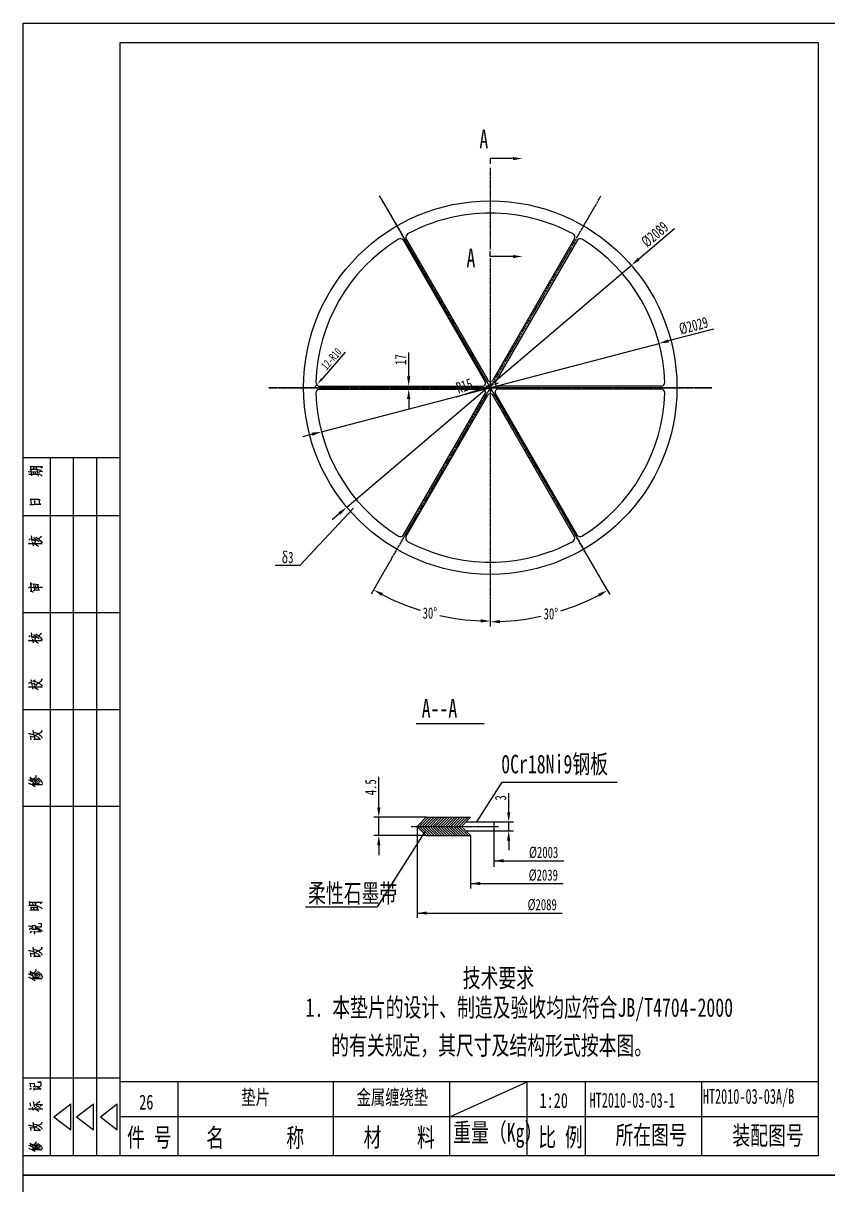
# Model space of a CAD drawing. Header units: millimetres. Extents: x 132745 to 150447, y -25377 to -12762.
# Drawn here: x 142047 to 146197, y -18905 to -12915 of the extents above; entities that cross this region are included whole.
import ezdxf

# ---------------------------------------------------------------- set-up
doc = ezdxf.new("R2010")
doc.units = ezdxf.units.MM
doc.header["$PDSIZE"] = -5
doc.linetypes.add('AD_LTYPE1 0 mm', pattern=[16, 13, -1, 1, -1])
doc.layers.get('0').update_dxf_attribs({"lineweight": 35})
doc.layers.get('Defpoints').update_dxf_attribs({"lineweight": 18})
doc.layers.add('CAXA_0', color=7, linetype='Continuous', lineweight=18)
doc.layers.add('cdr_dim', color=7, linetype='Continuous', lineweight=18)
doc.layers.add('cdr_dwg1', color=4, linetype='Continuous', lineweight=18, true_color=0x00ffff)
doc.layers.add('cdr_dwg3', color=1, linetype='AD_LTYPE1 0 mm', lineweight=18, true_color=0xff0000)
doc.styles.add('HZ', font='simfang.ttf', dxfattribs={"width": 0.7})
doc.styles.get("Standard").update_dxf_attribs({"font": 'simfang.ttf', "width": 0.7})
doc.styles.add('UserTxtStyle1', font='simfang.ttf', dxfattribs={"width": 0.6})
doc.dimstyles.new('UserStyle1', dxfattribs={"dimtxt": 43.338532, "dimasz": 37.5, "dimexe": 18.75, "dimexo": 0, "dimgap": 9.375, "dimtad": 1, "dimdec": 0, "dimrnd": 1, "dimtxsty": 'HZ', "dimblk1": 'CLOSED', "dimblk2": 'CLOSED', "dimcen": 0, "dimdle": 75, "dimclrd": 256, "dimclre": 256, "dimclrt": 256, "dimadec": 0, "dimazin": 0, "dimtfac": 1, "dimtdec": 3, "dimtmove": 0, "dimatfit": 3, "dimldrblk": 'CLOSED', "dimfxl": 1, "dimtolj": 1, "dimarcsym": 0})
doc.dimstyles.new('UserStyle2', dxfattribs={"dimtxt": 57.78471, "dimasz": 50, "dimexe": 25, "dimexo": 0, "dimgap": 12.5, "dimtad": 1, "dimdec": 0, "dimrnd": 1, "dimtxsty": 'HZ', "dimblk1": 'CLOSED', "dimblk2": 'CLOSED', "dimcen": 0, "dimdle": 100, "dimclrd": 256, "dimclre": 256, "dimclrt": 256, "dimadec": 0, "dimazin": 0, "dimtfac": 1, "dimtdec": 3, "dimtmove": 0, "dimatfit": 3, "dimldrblk": 'CLOSED', "dimfxl": 1, "dimtolj": 1, "dimarcsym": 0})
doc.dimstyles.new('UserStyle3', dxfattribs={"dimtxt": 57.78471, "dimasz": 50, "dimexe": 25, "dimexo": 0, "dimgap": 12.5, "dimtad": 1, "dimtih": 1, "dimtoh": 1, "dimdec": 0, "dimrnd": 1, "dimtxsty": 'HZ', "dimblk1": 'CLOSED', "dimblk2": 'CLOSED', "dimcen": 0, "dimdle": 100, "dimclrd": 256, "dimclre": 256, "dimclrt": 256, "dimadec": 0, "dimazin": 0, "dimtfac": 1, "dimtdec": 3, "dimtmove": 0, "dimatfit": 3, "dimldrblk": 'CLOSED', "dimfxl": 1, "dimtolj": 1, "dimarcsym": 0})
doc.dimstyles.new('UserStyle4', dxfattribs={"dimtxt": 57.78471, "dimasz": 50, "dimexe": 25, "dimexo": 0, "dimgap": 12.5, "dimtad": 1, "dimdec": 0, "dimrnd": 1, "dimtxsty": 'HZ', "dimblk1": 'CLOSED', "dimblk2": 'CLOSED', "dimcen": 0, "dimdle": 100, "dimclrd": 256, "dimclre": 256, "dimclrt": 256, "dimadec": 0, "dimazin": 0, "dimtfac": 1, "dimtdec": 3, "dimtmove": 1, "dimatfit": 3, "dimldrblk": 'CLOSED', "dimfxl": 1, "dimtolj": 1, "dimarcsym": 0})

# ---------------------------------------------------------------- blocks, each defined once
blk = doc.blocks.new('*X6')
at = {"layer": 'CAXA_0', "color": 4, "linetype": 'Continuous', "true_color": 0x00ffff}
for p, q in [((-500, 3600), (0, 3600)), ((-360, 0), (-360, 3600)), ((0, 3300), (-497, 3300)), ((0, 2800), (-497, 2800)), ((0, 2300), (-497, 2300)), ((0, 1800), (-497, 1800)), ((0, 400), (-497, 400)), ((0, 0), (-500, 0))]:
    blk.add_line(p, q, dxfattribs=at)
at = {"layer": 'CAXA_0', "color": 7, "linetype": 'Continuous'}
for p, q in [((-240, 0), (-240, 3600)), ((-120, 0), (-120, 3600))]:
    blk.add_line(p, q, dxfattribs=at)
at = {"layer": 'CAXA_0', "color": 1, "linetype": 'Continuous', "true_color": 0xff0000}
for p, q in [((-341.5, 200), (-254.3, 266.9)), ((-254.3, 133.1), (-254.3, 266.9)), ((-225.1, 200), (-137.9, 266.9)), ((-137.9, 133.1), (-137.9, 266.9)), ((-102.2, 200), (-15, 266.9)), ((-15, 133.1), (-15, 266.9)), ((-341.5, 200), (-254.3, 133.1)), ((-225.1, 200), (-137.9, 133.1)), ((-102.2, 200), (-15, 133.1))]:
    blk.add_line(p, q, dxfattribs=at)
at = {"layer": 'CAXA_0', "color": 7, "linetype": 'Continuous'}
for points in [[(-465.9, 3539.2), (-459.5, 3540.6), (-459.5, 3540.6), (-446.7, 3540.6), (-446.7, 3540.6), (-432.7, 3540.1), (-432.7, 3540.1), (-423.9, 3539.2), (-423.9, 3539.2), (-414.6, 3536.7), (-414.6, 3536.7), (-408.7, 3533.7), (-408.7, 3533.7), (-400, 3528.2)], [(-458.9, 3540.6), (-461.8, 3555.5), (-461.8, 3555.5), (-463.6, 3554), (-463.6, 3554), (-445.5, 3554), (-445.5, 3554), (-444.3, 3554), (-444.3, 3554), (-418.1, 3554.5), (-418.1, 3554.5), (-408.2, 3554), (-408.2, 3554), (-402.3, 3553.5), (-402.3, 3553.5), (-400.6, 3553), (-400.6, 3553), (-408.2, 3545.6), (-408.2, 3545.6), (-402.9, 3552.5)], [(-454.8, 3505.9), (-458.3, 3535.2)], [(-444.3, 3541.1), (-446.1, 3549.6)], [(-429.2, 3540.1), (-429.2, 3541.1), (-429.2, 3541.1), (-430.9, 3549.1)], [(-421.6, 3504.4), (-426.2, 3535.2), (-426.2, 3535.2), (-426.8, 3533.7), (-426.8, 3533.7), (-425.1, 3531.7)], [(-474.1, 3527.8), (-470.6, 3528.7), (-470.6, 3528.7), (-425.1, 3527.3)], [(-470.6, 3513.9), (-467.1, 3514.9), (-467.1, 3514.9), (-423.3, 3514.9)], [(-444.9, 3515.4), (-446.7, 3524.3)], [(-435, 3515.9), (-436.7, 3523.8)], [(-419.8, 3523.8), (-412.8, 3529.2), (-412.8, 3529.2), (-409.9, 3529.2), (-409.9, 3529.2), (-415.2, 3527.3)], [(-418.1, 3515.9), (-415.2, 3515.4), (-415.2, 3515.4), (-409.3, 3511.4), (-409.3, 3511.4), (-405.2, 3507.9), (-405.2, 3507.9), (-402.3, 3504.4)], [(-465.3, 3357.4), (-459.5, 3358.3), (-459.5, 3358.3), (-446.7, 3358.8), (-446.7, 3358.8), (-433.2, 3359.3), (-433.2, 3359.3), (-431.5, 3359.3), (-431.5, 3359.3), (-422.2, 3359.3), (-422.2, 3359.3), (-409.9, 3359.3), (-409.9, 3359.3), (-414, 3359.3), (-414, 3359.3), (-417.5, 3378.7), (-417.5, 3378.7), (-413.4, 3382.6), (-413.4, 3382.6), (-418.7, 3383.6), (-418.7, 3383.6), (-425.7, 3383.6), (-425.7, 3383.6), (-439.1, 3384.1), (-439.1, 3384.1), (-453.1, 3384.6), (-453.1, 3384.6), (-464.7, 3384.6), (-464.7, 3384.6), (-463, 3385.1), (-463, 3385.1), (-458.9, 3358.8)], [(-437.9, 3359.3), (-441.4, 3378.7), (-441.4, 3378.7), (-442, 3376.7), (-442, 3376.7), (-439.7, 3372.2)], [(-471.7, 3176.7), (-465.9, 3180.1), (-465.9, 3180.1), (-463.6, 3180.6), (-463.6, 3180.6), (-461.8, 3180.1)], [(-453.1, 3168.2), (-457.7, 3196), (-457.7, 3196), (-458.3, 3194), (-458.3, 3194), (-456.6, 3190.1)], [(-453.7, 3178.2), (-450.2, 3177.7), (-450.2, 3177.7), (-436.2, 3169.2), (-436.2, 3169.2), (-435.6, 3168.2), (-435.6, 3168.2), (-439.7, 3183.6)], [(-447.2, 3186.6), (-444.3, 3186.1), (-444.3, 3186.1), (-435.6, 3180.1), (-435.6, 3180.1), (-435, 3179.6), (-435, 3179.6), (-429.2, 3175.2), (-429.2, 3175.2), (-423.3, 3170.2), (-423.3, 3170.2), (-418.1, 3164.8)], [(-435.6, 3190.1), (-431.5, 3188.6), (-431.5, 3188.6), (-422.2, 3182.6), (-422.2, 3182.6), (-416.3, 3176.7), (-416.3, 3176.7), (-409.9, 3170.2), (-409.9, 3170.2), (-405.2, 3164.8), (-405.2, 3164.8), (-401.7, 3160.3)], [(-419.8, 3180.6), (-409.9, 3190.6), (-409.9, 3190.6), (-405.2, 3192.5), (-405.2, 3192.5), (-411.1, 3189.6)], [(-472.9, 3155.4), (-470, 3157.3), (-470, 3157.3), (-470.6, 3156.8), (-470.6, 3156.8), (-401.7, 3156.8), (-401.7, 3156.8), (-407, 3156.3), (-407, 3156.3), (-412.8, 3156.8)], [(-452.5, 3164.3), (-449, 3144.9)], [(-448.4, 3157.3), (-439.1, 3152.9), (-439.1, 3152.9), (-432.1, 3149.4), (-432.1, 3149.4), (-426.8, 3146.4), (-426.8, 3146.4), (-421.6, 3142.5)], [(-444.3, 3157.3), (-437.3, 3163.8)], [(-457.2, 2910.4), (-460.7, 2955), (-460.7, 2955), (-462.4, 2954), (-462.4, 2954), (-453.1, 2948.1)], [(-423.9, 2942.1), (-421, 2944.1), (-421, 2944.1), (-449, 2947.1), (-449, 2947.1), (-446.7, 2948.1), (-446.7, 2948.1), (-442.6, 2916.9)], [(-447.8, 2914.9), (-442.6, 2915.9), (-442.6, 2915.9), (-416.9, 2917.8), (-416.9, 2917.8), (-421.6, 2917.4), (-421.6, 2917.4), (-423.9, 2942.1), (-423.9, 2942.1), (-424.5, 2939.2), (-424.5, 2939.2), (-423.3, 2933.7)], [(-433.2, 2921.8), (-435.6, 2939.7)], [(-473.5, 2928.3), (-467.7, 2931.2), (-467.7, 2931.2), (-463.6, 2932.2)], [(-463.6, 2910.4), (-458.3, 2910.4), (-458.3, 2910.4), (-454.2, 2909.4), (-454.2, 2909.4), (-450.2, 2908.4), (-450.2, 2908.4), (-447.2, 2907.4)], [(-455.4, 2930.2), (-454.2, 2931.2), (-454.2, 2931.2), (-401.2, 2930.7), (-401.2, 2930.7), (-406.4, 2929.7), (-406.4, 2929.7), (-412.8, 2930.7)], [(-453.1, 2668.2), (-457.7, 2696), (-457.7, 2696), (-458.3, 2694), (-458.3, 2694), (-456.6, 2690.1)], [(-472.9, 2655.4), (-470, 2657.3), (-470, 2657.3), (-470.6, 2656.8), (-470.6, 2656.8), (-401.7, 2656.8), (-401.7, 2656.8), (-407, 2656.3), (-407, 2656.3), (-412.8, 2656.8)], [(-471.7, 2676.7), (-465.9, 2680.1), (-465.9, 2680.1), (-463.6, 2680.6), (-463.6, 2680.6), (-461.8, 2680.1)], [(-453.7, 2678.2), (-450.2, 2677.7), (-450.2, 2677.7), (-436.2, 2669.2), (-436.2, 2669.2), (-435.6, 2668.2), (-435.6, 2668.2), (-439.7, 2683.6)], [(-452.5, 2664.3), (-449, 2644.9)], [(-448.4, 2657.3), (-439.1, 2652.9), (-439.1, 2652.9), (-432.1, 2649.4), (-432.1, 2649.4), (-426.8, 2646.4), (-426.8, 2646.4), (-421.6, 2642.5)], [(-447.2, 2686.6), (-444.3, 2686.1), (-444.3, 2686.1), (-435.6, 2680.1), (-435.6, 2680.1), (-435, 2679.6), (-435, 2679.6), (-429.2, 2675.2), (-429.2, 2675.2), (-423.3, 2670.2), (-423.3, 2670.2), (-418.1, 2664.8)], [(-444.3, 2657.3), (-437.3, 2663.8)], [(-435.6, 2690.1), (-431.5, 2688.6), (-431.5, 2688.6), (-422.2, 2682.6), (-422.2, 2682.6), (-416.3, 2676.7), (-416.3, 2676.7), (-409.9, 2670.2), (-409.9, 2670.2), (-405.2, 2664.8), (-405.2, 2664.8), (-401.7, 2660.3)], [(-419.8, 2680.6), (-409.9, 2690.6), (-409.9, 2690.6), (-405.2, 2692.5), (-405.2, 2692.5), (-411.1, 2689.6)], [(-433.2, 2430.7), (-432.1, 2432.2), (-432.1, 2432.2), (-405.2, 2449.6), (-405.2, 2449.6), (-404.7, 2459), (-404.7, 2459), (-406.4, 2450.1), (-406.4, 2450.1), (-408.7, 2447.6)], [(-472.9, 2436.2), (-467.7, 2439.2), (-467.7, 2439.2), (-464.2, 2440.2), (-464.2, 2440.2), (-460.7, 2440.2)], [(-472.9, 2415.9), (-469.4, 2418.3), (-469.4, 2418.3), (-470.6, 2417.4), (-470.6, 2417.4), (-401.7, 2417.4), (-401.7, 2417.4), (-405.8, 2416.4), (-405.8, 2416.4), (-411.7, 2417.4)], [(-454.2, 2428.8), (-458.3, 2454), (-458.3, 2454), (-458.9, 2452.1), (-458.9, 2452.1), (-457.7, 2449.6)], [(-453.7, 2424.3), (-449.6, 2405.5)], [(-450.2, 2444.6), (-443.7, 2450.6), (-443.7, 2450.6), (-440.8, 2452.1), (-440.8, 2452.1), (-437.3, 2454)], [(-450.2, 2435.2), (-445.5, 2434.7), (-445.5, 2434.7), (-437.3, 2429.7), (-437.3, 2429.7), (-431.5, 2426.3), (-431.5, 2426.3), (-429.2, 2424.3)], [(-449.6, 2417.4), (-441.4, 2414.4), (-441.4, 2414.4), (-434.4, 2410.9), (-434.4, 2410.9), (-428, 2407.4), (-428, 2407.4), (-422.2, 2403.5)], [(-446.7, 2417.8), (-439.1, 2424.8)], [(-441.4, 2444.1), (-436.7, 2444.6), (-436.7, 2444.6), (-428.6, 2441.6), (-428.6, 2441.6), (-422.2, 2438.7), (-422.2, 2438.7), (-416.9, 2435.2), (-416.9, 2435.2), (-412.8, 2432.2), (-412.8, 2432.2), (-408.7, 2429.3), (-408.7, 2429.3), (-405.2, 2425.8), (-405.2, 2425.8), (-401.7, 2421.3)], [(-472.3, 2177.7), (-465.3, 2176.7), (-465.3, 2176.7), (-456, 2173.7), (-456, 2173.7), (-446.1, 2169.7), (-446.1, 2169.7), (-439.7, 2166.8), (-439.7, 2166.8), (-435, 2164.8), (-435, 2164.8), (-430.9, 2162.8)], [(-458.9, 2144.9), (-461.8, 2164.8), (-461.8, 2164.8), (-463.6, 2162.8), (-463.6, 2162.8), (-443.2, 2160.3), (-443.2, 2160.3), (-443.2, 2162.8), (-443.2, 2162.8), (-440.8, 2147.9), (-440.8, 2147.9), (-446.1, 2146.9), (-446.1, 2146.9), (-439.7, 2147.9), (-439.7, 2147.9), (-413.4, 2147.4)], [(-444.9, 2169.7), (-448.4, 2192), (-448.4, 2192), (-449, 2189.6), (-449, 2189.6), (-447.8, 2185.6)], [(-446.1, 2182.1), (-442.6, 2182.1), (-442.6, 2182.1), (-433.2, 2180.1), (-433.2, 2180.1), (-428, 2178.2), (-428, 2178.2), (-423.3, 2176.2), (-423.3, 2176.2), (-419.2, 2173.7), (-419.2, 2173.7), (-415.2, 2170.7), (-415.2, 2170.7), (-411.1, 2167.3), (-411.1, 2167.3), (-408.2, 2163.3), (-408.2, 2163.3), (-405.2, 2159.3), (-405.2, 2159.3), (-404.1, 2156.3), (-404.1, 2156.3), (-402.9, 2153.4)], [(-437.3, 2167.3), (-436.7, 2168.7), (-436.7, 2168.7), (-405.2, 2184.1), (-405.2, 2184.1), (-404.7, 2193.5), (-404.7, 2193.5), (-406.4, 2184.6), (-406.4, 2184.6), (-409.9, 2182.1)], [(-411.1, 2145.9), (-426.8, 2161.3)], [(-473.5, 1920.8), (-470, 1920.3), (-470, 1920.3), (-460.7, 1915.9), (-460.7, 1915.9), (-459.5, 1915.9), (-459.5, 1915.9), (-452.5, 1911.9), (-452.5, 1911.9), (-446.7, 1908.4), (-446.7, 1908.4), (-442, 1905), (-442, 1905), (-437.9, 1902)], [(-472.3, 1938.7), (-463.6, 1935.2), (-463.6, 1935.2), (-456.6, 1932.2), (-456.6, 1932.2), (-451.3, 1928.8), (-451.3, 1928.8), (-450.2, 1928.3), (-450.2, 1928.3), (-446.1, 1925.8)], [(-461.2, 1934.2), (-460.7, 1936.2), (-460.7, 1936.2), (-463, 1951.1), (-463, 1951.1), (-464.2, 1950.1), (-464.2, 1950.1), (-456, 1945.1), (-456, 1945.1), (-449, 1940.7), (-449, 1940.7), (-444.3, 1936.7), (-444.3, 1936.7), (-440.2, 1932.2), (-440.2, 1932.2), (-436.2, 1927.8), (-436.2, 1927.8), (-433.8, 1924.8)], [(-455.4, 1932.2), (-454.8, 1934.2), (-454.8, 1934.2), (-433.8, 1953.5), (-433.8, 1953.5), (-434.4, 1960), (-434.4, 1960), (-434.4, 1953.5), (-434.4, 1953.5), (-436.7, 1951.1)], [(-451.9, 1921.3), (-418.1, 1921.3), (-418.1, 1921.3), (-422.2, 1920.8), (-422.2, 1920.8), (-425.1, 1921.3)], [(-439.7, 1940.7), (-437.9, 1940.2), (-437.9, 1940.2), (-437.3, 1939.7), (-437.3, 1939.7), (-432.7, 1934.7), (-432.7, 1934.7), (-428.6, 1930.7), (-428.6, 1930.7), (-425.7, 1927.3)], [(-432.7, 1944.6), (-430.3, 1943.6), (-430.3, 1943.6), (-429.2, 1943.1), (-429.2, 1943.1), (-423.3, 1937.7), (-423.3, 1937.7), (-422.7, 1936.7), (-422.7, 1936.7), (-419.8, 1933.7), (-419.8, 1933.7), (-416.9, 1929.7), (-416.9, 1929.7), (-414, 1925.8)], [(-425.7, 1949.1), (-421.6, 1947.6), (-421.6, 1947.6), (-415.7, 1942.1), (-415.7, 1942.1), (-411.1, 1937.2), (-411.1, 1937.2), (-408.2, 1932.2), (-408.2, 1932.2), (-404.7, 1927.3), (-404.7, 1927.3), (-402.3, 1922.8), (-402.3, 1922.8), (-401.2, 1919.3)], [(-453.7, 1913.9), (-402.3, 1913.9), (-402.3, 1913.9), (-407, 1912.9), (-407, 1912.9), (-415.7, 1913.9)], [(-471.7, 1290.2), (-465.3, 1291.7), (-465.3, 1291.7), (-451.9, 1291.7), (-451.9, 1291.7), (-440.8, 1291.2), (-440.8, 1291.2), (-432.1, 1289.7), (-432.1, 1289.7), (-423.9, 1287.2), (-423.9, 1287.2), (-415.2, 1283.3), (-415.2, 1283.3), (-408.7, 1279.3), (-408.7, 1279.3), (-404.1, 1274.8), (-404.1, 1274.8), (-402.9, 1273.4)], [(-465.3, 1292.2), (-465.9, 1292.7), (-465.9, 1292.7), (-467.7, 1311), (-467.7, 1311), (-470, 1308.1), (-470, 1308.1), (-465.9, 1308.1), (-465.9, 1308.1), (-422.7, 1307.6), (-422.7, 1307.6), (-414.6, 1307.6), (-414.6, 1307.6), (-408.7, 1307.6), (-408.7, 1307.6), (-402.3, 1306.6), (-402.3, 1306.6), (-412.8, 1298.2)], [(-465.3, 1265.9), (-458.9, 1267.4), (-458.9, 1267.4), (-420.4, 1267.9), (-420.4, 1267.9), (-425.1, 1266.9), (-425.1, 1266.9), (-425.7, 1267.9), (-425.7, 1267.9), (-427.4, 1276.3), (-427.4, 1276.3), (-422.2, 1279.3), (-422.2, 1279.3), (-424.5, 1279.8), (-424.5, 1279.8), (-443.7, 1280.3), (-443.7, 1280.3), (-463, 1280.3), (-463, 1280.3), (-460.7, 1281.3), (-460.7, 1281.3), (-460.1, 1279.3), (-460.1, 1279.3), (-458.9, 1267.9)], [(-448.4, 1292.2), (-448.4, 1293.2), (-448.4, 1293.2), (-450.7, 1304.1), (-450.7, 1304.1), (-451.3, 1302.6), (-451.3, 1302.6), (-450.7, 1301.1)], [(-443.2, 1268.4), (-444.9, 1275.8), (-444.9, 1275.8), (-444.9, 1275.3)], [(-433.8, 1291.2), (-434.4, 1292.2), (-434.4, 1292.2), (-436.2, 1303.6), (-436.2, 1303.6), (-436.7, 1301.6), (-436.7, 1301.6), (-435, 1299.6)], [(-472.9, 1185.6), (-469.4, 1186.1), (-469.4, 1186.1), (-451.3, 1179.6)], [(-468.8, 1167.3), (-467.7, 1168.2), (-467.7, 1168.2), (-460.7, 1173.2), (-460.7, 1173.2), (-456, 1173.7)], [(-464.7, 1148.9), (-458.9, 1155.4), (-458.9, 1155.4), (-456, 1156.8), (-456, 1156.8), (-459.5, 1154.9)], [(-453.7, 1166.8), (-450.2, 1167.7), (-450.2, 1167.7), (-431.5, 1168.2), (-431.5, 1168.2), (-435, 1167.3), (-435, 1167.3), (-437.3, 1186.6), (-437.3, 1186.6), (-437.3, 1185.1), (-437.3, 1185.1), (-453.7, 1186.6), (-453.7, 1186.6), (-453.1, 1187.6), (-453.1, 1187.6), (-450.2, 1168.2)], [(-440.8, 1142), (-440.2, 1143.9), (-440.2, 1143.9), (-443.2, 1157.3), (-443.2, 1157.3), (-444.3, 1155.4), (-444.3, 1155.4), (-409.3, 1154.9), (-409.3, 1154.9), (-409.3, 1154.4), (-409.3, 1154.4), (-425.7, 1165.8)], [(-434.4, 1179.6), (-430.3, 1180.1), (-430.3, 1180.1), (-412.8, 1179.6), (-412.8, 1179.6), (-408.2, 1180.1), (-408.2, 1180.1), (-405.8, 1181.6), (-405.8, 1181.6), (-405.2, 1183.6), (-405.2, 1183.6), (-405.2, 1197), (-405.2, 1197), (-421.6, 1196)], [(-433.8, 1173.2), (-428.6, 1172.7), (-428.6, 1172.7), (-421.6, 1171.2), (-421.6, 1171.2), (-414, 1167.7), (-414, 1167.7), (-409.9, 1164.8), (-409.9, 1164.8), (-404.7, 1160.3), (-404.7, 1160.3), (-401.2, 1156.3)], [(-472.3, 1058.7), (-465.3, 1057.7), (-465.3, 1057.7), (-456, 1054.7), (-456, 1054.7), (-446.1, 1050.7), (-446.1, 1050.7), (-439.7, 1047.8), (-439.7, 1047.8), (-435, 1045.8), (-435, 1045.8), (-430.9, 1043.8)], [(-458.9, 1025.9), (-461.8, 1045.8), (-461.8, 1045.8), (-463.6, 1043.8), (-463.6, 1043.8), (-443.2, 1041.3), (-443.2, 1041.3), (-443.2, 1043.8), (-443.2, 1043.8), (-440.8, 1028.9), (-440.8, 1028.9), (-446.1, 1027.9), (-446.1, 1027.9), (-439.7, 1028.9), (-439.7, 1028.9), (-413.4, 1028.4)], [(-444.9, 1050.7), (-448.4, 1073), (-448.4, 1073), (-449, 1070.6), (-449, 1070.6), (-447.8, 1066.6)], [(-446.1, 1063.1), (-442.6, 1063.1), (-442.6, 1063.1), (-433.2, 1061.1), (-433.2, 1061.1), (-428, 1059.2), (-428, 1059.2), (-423.3, 1057.2), (-423.3, 1057.2), (-419.2, 1054.7), (-419.2, 1054.7), (-415.2, 1051.7), (-415.2, 1051.7), (-411.1, 1048.3), (-411.1, 1048.3), (-408.2, 1044.3), (-408.2, 1044.3), (-405.2, 1040.3), (-405.2, 1040.3), (-404.1, 1037.3), (-404.1, 1037.3), (-402.9, 1034.4)], [(-437.3, 1048.3), (-436.7, 1049.7), (-436.7, 1049.7), (-405.2, 1065.1), (-405.2, 1065.1), (-404.7, 1074.5), (-404.7, 1074.5), (-406.4, 1065.6), (-406.4, 1065.6), (-409.9, 1063.1)], [(-411.1, 1026.9), (-426.8, 1042.3)], [(-455.4, 932.2), (-454.8, 934.2), (-454.8, 934.2), (-433.8, 953.5), (-433.8, 953.5), (-434.4, 960), (-434.4, 960), (-434.4, 953.5), (-434.4, 953.5), (-436.7, 951.1)], [(-473.5, 920.8), (-470, 920.3), (-470, 920.3), (-460.7, 915.9), (-460.7, 915.9), (-459.5, 915.9), (-459.5, 915.9), (-452.5, 911.9), (-452.5, 911.9), (-446.7, 908.4), (-446.7, 908.4), (-442, 905), (-442, 905), (-437.9, 902)], [(-472.3, 938.7), (-463.6, 935.2), (-463.6, 935.2), (-456.6, 932.2), (-456.6, 932.2), (-451.3, 928.8), (-451.3, 928.8), (-450.2, 928.3), (-450.2, 928.3), (-446.1, 925.8)], [(-461.2, 934.2), (-460.7, 936.2), (-460.7, 936.2), (-463, 951.1), (-463, 951.1), (-464.2, 950.1), (-464.2, 950.1), (-456, 945.1), (-456, 945.1), (-449, 940.7), (-449, 940.7), (-444.3, 936.7), (-444.3, 936.7), (-440.2, 932.2), (-440.2, 932.2), (-436.2, 927.8), (-436.2, 927.8), (-433.8, 924.8)], [(-453.7, 913.9), (-402.3, 913.9), (-402.3, 913.9), (-407, 912.9), (-407, 912.9), (-415.7, 913.9)], [(-451.9, 921.3), (-418.1, 921.3), (-418.1, 921.3), (-422.2, 920.8), (-422.2, 920.8), (-425.1, 921.3)], [(-439.7, 940.7), (-437.9, 940.2), (-437.9, 940.2), (-437.3, 939.7), (-437.3, 939.7), (-432.7, 934.7), (-432.7, 934.7), (-428.6, 930.7), (-428.6, 930.7), (-425.7, 927.3)], [(-432.7, 944.6), (-430.3, 943.6), (-430.3, 943.6), (-429.2, 943.1), (-429.2, 943.1), (-423.3, 937.7), (-423.3, 937.7), (-422.7, 936.7), (-422.7, 936.7), (-419.8, 933.7), (-419.8, 933.7), (-416.9, 929.7), (-416.9, 929.7), (-414, 925.8)], [(-425.7, 949.1), (-421.6, 947.6), (-421.6, 947.6), (-415.7, 942.1), (-415.7, 942.1), (-411.1, 937.2), (-411.1, 937.2), (-408.2, 932.2), (-408.2, 932.2), (-404.7, 927.3), (-404.7, 927.3), (-402.3, 922.8), (-402.3, 922.8), (-401.2, 919.3)], [(-460.7, 355.4), (-463.6, 375.3), (-463.6, 375.3), (-465.3, 374), (-465.3, 374), (-444.3, 371.4), (-444.3, 371.4), (-444.3, 374), (-444.3, 374), (-442.6, 357.1)], [(-449, 356.3), (-440.2, 357.1), (-440.2, 357.1), (-420.4, 357.1), (-420.4, 357.1), (-414, 357.6), (-414, 357.6), (-411.1, 358.4), (-411.1, 358.4), (-409.3, 359.7), (-409.3, 359.7), (-408.2, 361.9), (-408.2, 361.9), (-407.6, 365.3), (-407.6, 365.3), (-407, 369.2), (-407, 369.2), (-408.7, 380), (-408.7, 380), (-423.9, 379.1), (-423.9, 379.1), (-408.7, 379.1)], [(-467.7, 340.7), (-463, 345.9), (-463, 345.9), (-460.7, 347.2), (-460.7, 347.2), (-457.7, 347.2), (-457.7, 347.2), (-461.8, 346.8)], [(-442.6, 336), (-445.5, 347.2), (-445.5, 347.2), (-447.2, 345.5), (-447.2, 345.5), (-413.4, 344.6), (-413.4, 344.6), (-409.9, 342.9), (-409.9, 342.9), (-426.2, 353.2)], [(-472.9, 242.3), (-411.7, 241.9), (-411.7, 241.9), (-400.6, 241), (-400.6, 241), (-406.4, 240.6), (-406.4, 240.6), (-412.8, 241.4)], [(-460.1, 255.7), (-463.6, 272.9)], [(-447.8, 232.4), (-451.3, 250.9)], [(-447.2, 242.3), (-440.2, 240.1), (-440.2, 240.1), (-432.1, 236.7), (-432.1, 236.7), (-424.5, 232.8), (-424.5, 232.8), (-418.7, 229.4)], [(-442.6, 251.8), (-446.7, 279.9)], [(-442.6, 263), (-439.1, 264.3), (-439.1, 264.3), (-409.9, 264.3), (-409.9, 264.3), (-403.5, 263.9), (-403.5, 263.9), (-401.2, 263.5), (-401.2, 263.5), (-410.5, 255.3), (-410.5, 255.3), (-402.3, 263.5)], [(-441.4, 243.2), (-433.8, 249.6)], [(-433.2, 257.4), (-430.9, 257), (-430.9, 257), (-413.4, 247.9)], [(-430.9, 269.9), (-419.2, 277.7), (-419.2, 277.7), (-414.6, 279), (-414.6, 279), (-422.2, 276)], [(-472.3, 158.1), (-465.3, 157.3), (-465.3, 157.3), (-456, 154.7), (-456, 154.7), (-446.1, 151.2), (-446.1, 151.2), (-439.7, 148.6), (-439.7, 148.6), (-435, 146.9), (-435, 146.9), (-430.9, 145.2)], [(-458.9, 129.6), (-461.8, 146.9), (-461.8, 146.9), (-463.6, 145.2), (-463.6, 145.2), (-443.2, 143), (-443.2, 143), (-443.2, 145.2), (-443.2, 145.2), (-440.8, 132.2), (-440.8, 132.2), (-446.1, 131.4), (-446.1, 131.4), (-439.7, 132.2), (-439.7, 132.2), (-413.4, 131.8)], [(-444.9, 151.2), (-448.4, 170.6), (-448.4, 170.6), (-449, 168.5), (-449, 168.5), (-447.8, 165)], [(-446.1, 162), (-442.6, 162), (-442.6, 162), (-433.2, 160.3), (-433.2, 160.3), (-428, 158.6), (-428, 158.6), (-423.3, 156.8), (-423.3, 156.8), (-419.2, 154.7), (-419.2, 154.7), (-415.2, 152.1), (-415.2, 152.1), (-411.1, 149.1), (-411.1, 149.1), (-408.2, 145.6), (-408.2, 145.6), (-405.2, 142.2), (-405.2, 142.2), (-404.1, 139.6), (-404.1, 139.6), (-402.9, 137)], [(-437.3, 149.1), (-436.7, 150.4), (-436.7, 150.4), (-405.2, 163.7), (-405.2, 163.7), (-404.7, 171.9), (-404.7, 171.9), (-406.4, 164.2), (-406.4, 164.2), (-409.9, 162)], [(-411.1, 130.5), (-426.8, 143.9)], [(-461.2, 49.8), (-460.7, 51.5), (-460.7, 51.5), (-463, 64.5), (-463, 64.5), (-464.2, 63.6), (-464.2, 63.6), (-456, 59.3), (-456, 59.3), (-449, 55.4), (-449, 55.4), (-444.3, 51.9), (-444.3, 51.9), (-440.2, 48.1), (-440.2, 48.1), (-436.2, 44.2), (-436.2, 44.2), (-433.8, 41.6)], [(-455.4, 48.1), (-454.8, 49.8), (-454.8, 49.8), (-433.8, 66.6), (-433.8, 66.6), (-434.4, 72.2), (-434.4, 72.2), (-434.4, 66.6), (-434.4, 66.6), (-436.7, 64.5)], [(-425.7, 62.7), (-421.6, 61.4), (-421.6, 61.4), (-415.7, 56.7), (-415.7, 56.7), (-411.1, 52.4), (-411.1, 52.4), (-408.2, 48.1), (-408.2, 48.1), (-404.7, 43.7), (-404.7, 43.7), (-402.3, 39.9), (-402.3, 39.9), (-401.2, 36.8)], [(-473.5, 38.1), (-470, 37.7), (-470, 37.7), (-460.7, 33.8), (-460.7, 33.8), (-459.5, 33.8), (-459.5, 33.8), (-452.5, 30.4), (-452.5, 30.4), (-446.7, 27.3), (-446.7, 27.3), (-442, 24.3), (-442, 24.3), (-437.9, 21.7)], [(-472.3, 53.7), (-463.6, 50.6), (-463.6, 50.6), (-456.6, 48.1), (-456.6, 48.1), (-451.3, 45), (-451.3, 45), (-450.2, 44.6), (-450.2, 44.6), (-446.1, 42.4)], [(-453.7, 32.1), (-402.3, 32.1), (-402.3, 32.1), (-407, 31.2), (-407, 31.2), (-415.7, 32.1)], [(-451.9, 38.6), (-418.1, 38.6), (-418.1, 38.6), (-422.2, 38.1), (-422.2, 38.1), (-425.1, 38.6)], [(-439.7, 55.4), (-437.9, 55), (-437.9, 55), (-437.3, 54.5), (-437.3, 54.5), (-432.7, 50.2), (-432.7, 50.2), (-428.6, 46.8), (-428.6, 46.8), (-425.7, 43.7)], [(-432.7, 58.8), (-430.3, 58), (-430.3, 58), (-429.2, 57.6), (-429.2, 57.6), (-423.3, 52.8), (-423.3, 52.8), (-422.7, 51.9), (-422.7, 51.9), (-419.8, 49.4), (-419.8, 49.4), (-416.9, 45.9), (-416.9, 45.9), (-414, 42.4)]]:
    blk.add_lwpolyline(points, dxfattribs=at)
blk = doc.blocks.new('*D62')
at = {"layer": 'cdr_dim', "linetype": 'Continuous', "lineweight": -2}
for p, q in [((145405.3, -13975.1), (145221.9, -14131)), ((143716, -15410.4), (145183.8, -14163.4)), ((143677.9, -15442.8), (143639.8, -15475.2))]:
    blk.add_line(p, q, dxfattribs=at)
at = {"layer": 'cdr_dim', "linetype": 'Continuous'}
for points in [[(145216.5, -14124.6), (145227.3, -14137.3), (145183.8, -14163.4)], [(143672.5, -15436.4), (143683.3, -15449.1), (143716, -15410.4)]]:
    blk.add_solid(points, dxfattribs=at)
at = {"layer": 'Defpoints', "color": 0, "linetype": 'Continuous'}
for p in [(145183.8, -14163.4), (143716, -15410.4)]:
    blk.add_point(p, dxfattribs=at)
at = {"layer": 'cdr_dim', "linetype": 'Continuous', "insert": (145304.8, -14004.1), "char_height": 57.785, "attachment_point": 5, "rotation": 40.35239, "style": 'HZ'}
blk.add_mtext('\\A1;%%C2089', dxfattribs=at)
blk = doc.blocks.new('_CLOSED')
at = {"color": 0, "linetype": 'ByBlock', "lineweight": -2}
for p, q in [((-1, 0.166667), (0, 0)), ((-1, 0.166667), (-1, -0.166667)), ((0, 0), (-1, -0.166667)), ((0, 0), (-1, 0))]:
    blk.add_line(p, q, dxfattribs=at)
blk = doc.blocks.new('*D63')
at = {"layer": 'cdr_dim', "linetype": 'Continuous', "lineweight": -2}
for p, q in [((145607.5, -14492.4), (145374.7, -14553.4)), ((143585, -15021.8), (145326.3, -14566)), ((143536.6, -15034.5), (143488.2, -15047.2))]:
    blk.add_line(p, q, dxfattribs=at)
at = {"layer": 'cdr_dim', "linetype": 'Continuous'}
for points in [[(145372.6, -14545.3), (145376.8, -14561.4), (145326.3, -14566)], [(143534.5, -15026.4), (143538.7, -15042.6), (143585, -15021.8)]]:
    blk.add_solid(points, dxfattribs=at)
at = {"layer": 'Defpoints', "color": 0, "linetype": 'Continuous'}
for p in [(145326.3, -14566), (143585, -15021.8)]:
    blk.add_point(p, dxfattribs=at)
at = {"layer": 'cdr_dim', "linetype": 'Continuous', "insert": (145504.4, -14474.9), "char_height": 57.785, "attachment_point": 5, "rotation": 14.66891, "style": 'HZ'}
blk.add_mtext('\\A1;%%C2029', dxfattribs=at)
blk = doc.blocks.new('*D64')
at = {"layer": 'cdr_dim', "linetype": 'Continuous', "lineweight": -2}
for p, q in [((143707.3, -14611.4), (143587.9, -14748.9)), ((143547.5, -14795.3), (143563.3, -14777.2))]:
    blk.add_line(p, q, dxfattribs=at)
at = {"layer": 'cdr_dim', "linetype": 'Continuous'}
blk.add_solid([(143583.1, -14744.8), (143592.6, -14753), (143563.3, -14777.2)], dxfattribs=at)
at = {"layer": 'Defpoints', "color": 0, "linetype": 'Continuous'}
for p in [(143563.3, -14777.2), (143547.5, -14795.3)]:
    blk.add_point(p, dxfattribs=at)
at = {"layer": 'cdr_dim', "linetype": 'Continuous', "insert": (143636.2, -14645.5), "char_height": 43.34, "attachment_point": 5, "rotation": 49.02831, "style": 'HZ'}
blk.add_mtext('\\A1;12-R10', dxfattribs=at)
blk = doc.blocks.new('*D71')
at = {"layer": 'cdr_dim', "linetype": 'Continuous', "lineweight": -2}
for p, q in [((144034.9, -14736.3), (144034.9, -14612.3)), ((144000.6, -14786.3), (144059.9, -14786.3)), ((144034.9, -14802.3), (144034.9, -14786.3)), ((144000.6, -14802.3), (144059.9, -14802.3)), ((144034.9, -14852.3), (144034.9, -14902.3))]:
    blk.add_line(p, q, dxfattribs=at)
at = {"layer": 'cdr_dim', "linetype": 'Continuous'}
for points in [[(144026.6, -14736.3), (144043.3, -14736.3), (144034.9, -14786.3)], [(144026.6, -14852.3), (144043.3, -14852.3), (144034.9, -14802.3)]]:
    blk.add_solid(points, dxfattribs=at)
at = {"layer": 'Defpoints', "color": 0, "linetype": 'Continuous'}
for p in [(144000.6, -14786.3), (144034.9, -14786.3), (144000.6, -14802.3)]:
    blk.add_point(p, dxfattribs=at)
at = {"layer": 'cdr_dim', "linetype": 'Continuous', "insert": (143993.2, -14649.3), "char_height": 57.78, "attachment_point": 5, "rotation": 90, "style": 'HZ'}
blk.add_mtext('\\A1;17', dxfattribs=at)
blk = doc.blocks.new('*D55')
at = {"layer": 'cdr_dim', "linetype": 'Continuous', "lineweight": -2}
for p, q in [((143885.2, -15782.9), (143841.6, -15858.5)), ((144456, -15902.9), (144456, -16023.1))]:
    blk.add_line(p, q, dxfattribs=at)
for start, end in [(242.37989, 252.46629), (257.50401, 267.62011)]:
    blk.add_arc((144456, -14794.3), 1203.8, start, end, dxfattribs=at)
at = {"layer": 'cdr_dim', "linetype": 'Continuous'}
for points in [[(143893.9, -15868.2), (143901.9, -15853.6), (143854.1, -15836.8)], [(144406.2, -15988.8), (144405.8, -16005.4), (144456, -15998.1)]]:
    blk.add_solid(points, dxfattribs=at)
at = {"layer": 'Defpoints', "color": 0, "linetype": 'Continuous'}
for p in [(144456, -13660.2), (145027.1, -13805.1), (143885.2, -15782.9), (144044.3, -15925.5), (144456, -15902.9)]:
    blk.add_point(p, dxfattribs=at)
at = {"layer": 'cdr_dim', "linetype": 'Continuous', "insert": (144144.4, -15957.1), "char_height": 57.78, "attachment_point": 5, "style": 'HZ'}
blk.add_mtext('\\A1;30%%D', dxfattribs=at)
blk = doc.blocks.new('*D56')
at = {"layer": 'cdr_dim', "linetype": 'Continuous', "lineweight": -2}
for p, q in [((145026.8, -15782.9), (145072.2, -15861.6)), ((144456, -15902.9), (144456, -16026.7))]:
    blk.add_line(p, q, dxfattribs=at)
for start, end in [(287.52615, 297.62717), (272.37283, 282.50337)]:
    blk.add_arc((144456, -14794.3), 1207.4, start, end, dxfattribs=at)
at = {"layer": 'cdr_dim', "linetype": 'Continuous'}
for points in [[(145011.9, -15856.7), (145019.9, -15871.3), (145059.7, -15839.9)], [(144506.2, -16009), (144505.8, -15992.3), (144456, -16001.7)]]:
    blk.add_solid(points, dxfattribs=at)
at = {"layer": 'Defpoints', "color": 0, "linetype": 'Continuous'}
for p in [(144456, -13660.2), (143884.9, -13805.1), (145026.8, -15782.9), (144456, -15902.9), (144665.7, -15983.4)]:
    blk.add_point(p, dxfattribs=at)
at = {"layer": 'cdr_dim', "linetype": 'Continuous', "insert": (144768.5, -15960.6), "char_height": 57.78, "attachment_point": 5, "style": 'HZ'}
blk.add_mtext('\\A1;30%%D', dxfattribs=at)
blk = doc.blocks.new('*X36')
at = {"layer": 'cdr_dim', "linetype": 'Continuous'}
blk.add_hatch(color=256, dxfattribs=at).paths.add_polyline_path([(0, 0), (-50, 8.3), (-50, -8.3)], flags=0)
for p, q in [((-50, 0), (-167, 0)), ((-167, 0), (-167, -27))]:
    blk.add_line(p, q, dxfattribs=at)
blk = doc.blocks.new('*X37')
at = {"layer": 'cdr_dim', "linetype": 'Continuous'}
blk.add_hatch(color=256, dxfattribs=at).paths.add_polyline_path([(0, 0), (-50, -8.3), (-50, 8.3)], flags=0)
for p, q in [((-167, 0), (-167, 27)), ((-50, 0), (-167, 0))]:
    blk.add_line(p, q, dxfattribs=at)
blk = doc.blocks.new('*D58')
at = {"layer": 'cdr_dim', "linetype": 'Continuous', "lineweight": -2}
for p, q in [((143880.8, -16958.9), (143880.8, -16801)), ((144125.7, -17008.9), (143855.8, -17008.9)), ((143880.8, -17104.3), (143880.8, -17008.9)), ((144125.7, -17104.3), (143855.8, -17104.3)), ((143880.8, -17154.3), (143880.8, -17204.3))]:
    blk.add_line(p, q, dxfattribs=at)
at = {"layer": 'cdr_dim', "linetype": 'Continuous'}
for points in [[(143872.5, -16958.9), (143889.1, -16958.9), (143880.8, -17008.9)], [(143872.5, -17154.3), (143889.1, -17154.3), (143880.8, -17104.3)]]:
    blk.add_solid(points, dxfattribs=at)
at = {"layer": 'Defpoints', "color": 0, "linetype": 'Continuous'}
for p in [(143880.8, -17008.9), (144125.7, -17008.9), (144125.7, -17104.3)]:
    blk.add_point(p, dxfattribs=at)
at = {"layer": 'cdr_dim', "linetype": 'Continuous', "insert": (143838.9, -16854.9), "char_height": 57.78, "attachment_point": 5, "rotation": 90, "style": 'HZ'}
blk.add_mtext('\\A1;4.5', dxfattribs=at)
blk = doc.blocks.new('*D59')
at = {"layer": 'cdr_dim', "linetype": 'Continuous', "lineweight": -2}
for p, q in [((144550.9, -16983.5), (144550.9, -16886.1)), ((144474.5, -17033.5), (144575.9, -17033.5)), ((144550.9, -17079.7), (144550.9, -17033.5)), ((144474.5, -17079.7), (144575.9, -17079.7)), ((144550.9, -17129.7), (144550.9, -17179.7))]:
    blk.add_line(p, q, dxfattribs=at)
at = {"layer": 'cdr_dim', "linetype": 'Continuous'}
for points in [[(144542.6, -16983.5), (144559.3, -16983.5), (144550.9, -17033.5)], [(144542.6, -17129.7), (144559.3, -17129.7), (144550.9, -17079.7)]]:
    blk.add_solid(points, dxfattribs=at)
at = {"layer": 'Defpoints', "color": 0, "linetype": 'Continuous'}
for p in [(144474.5, -17033.5), (144550.9, -17033.5), (144474.5, -17079.7)]:
    blk.add_point(p, dxfattribs=at)
at = {"layer": 'cdr_dim', "linetype": 'Continuous', "insert": (144509.2, -16909.8), "char_height": 57.78, "attachment_point": 5, "rotation": 90, "style": 'HZ'}
blk.add_mtext('\\A1;3', dxfattribs=at)
blk = doc.blocks.new('*D60')
at = {"layer": 'cdr_dim', "linetype": 'Continuous', "lineweight": -2}
for p, q in [((144284.1, -14841.9), (144434.1, -14791.9)), ((144495.8, -14771.3), (144481.6, -14776.1))]:
    blk.add_line(p, q, dxfattribs=at)
at = {"layer": 'cdr_dim', "linetype": 'Continuous'}
blk.add_solid([(144431.5, -14784), (144436.8, -14799.8), (144481.6, -14776.1)], dxfattribs=at)
at = {"layer": 'Defpoints', "color": 0, "linetype": 'Continuous'}
for p in [(144481.6, -14776.1), (144495.8, -14771.3)]:
    blk.add_point(p, dxfattribs=at)
at = {"layer": 'cdr_dim', "linetype": 'Continuous', "insert": (144322.2, -14785.2), "char_height": 57.78, "attachment_point": 5, "rotation": 18.44115, "style": 'HZ'}
blk.add_mtext('\\A1;R15', dxfattribs=at)

msp = doc.modelspace()

# ---------------------------------------------------------------- hatches: boundary and pattern name
at = {"layer": 'cdr_dim', "linetype": 'Continuous'}
for points in [[(144524.486, -17242.536), (144524.486, -17225.87), (144474.486, -17234.203)], [(144404.163, -17359.683), (144404.163, -17343.016), (144354.163, -17351.349)], [(144128.005, -17512.159), (144128.005, -17495.492), (144078.005, -17503.826)]]:
    msp.add_hatch(color=256, dxfattribs=at).paths.add_polyline_path(points, flags=0)

# ---------------------------------------------------------------- linework, layer by layer
at = {"layer": 'CAXA_0', "color": 4, "linetype": 'Continuous', "true_color": 0x00ffff}
for p, q in [((142546.676, -18034.895), (142546.676, -17674.895)), ((142546.676, -18754.895), (142546.676, -18034.895))]:
    msp.add_line(p, q, dxfattribs=at)
at = {"layer": 'CAXA_0', "linetype": 'Continuous'}
for p, q in [((142546.676, -18754.895), (142546.676, -18374.895)), ((144246.676, -18554.895), (144646.676, -18374.895))]:
    msp.add_line(p, q, dxfattribs=at)
at = {"layer": 'cdr_dim', "linetype": 'Continuous'}
for p, q in [((143750.59, -15415.341), (143473.071, -15711.242)), ((143473.071, -15711.242), (143345.991, -15711.242)), ((144072.927, -16526.436), (144424.963, -16526.436)), ((144386.347, -17033.473), (144516.779, -16828.27)), ((144516.779, -16828.27), (145109.807, -16828.27)), ((144091.476, -17056.603), (144139.148, -17008.931)), ((144104.946, -17056.603), (144152.619, -17008.931)), ((144118.417, -17056.603), (144166.089, -17008.931)), ((144131.887, -17056.603), (144179.56, -17008.931)), ((144145.357, -17056.603), (144193.03, -17008.931)), ((144158.828, -17056.603), (144206.5, -17008.931)), ((144172.298, -17056.603), (144219.971, -17008.931)), ((144185.769, -17056.603), (144233.441, -17008.931)), ((144199.239, -17056.603), (144246.911, -17008.931)), ((144212.709, -17056.603), (144260.382, -17008.931)), ((144226.18, -17056.603), (144273.852, -17008.931)), ((144239.65, -17056.603), (144287.323, -17008.931)), ((144253.12, -17056.603), (144300.793, -17008.931)), ((144266.591, -17056.603), (144314.263, -17008.931)), ((144280.061, -17056.603), (144327.734, -17008.931)), ((144293.532, -17056.603), (144341.204, -17008.931)), ((144078.005, -17056.603), (144078.005, -17528.826)), ((144139.148, -17104.276), (144091.476, -17056.603)), ((144152.619, -17104.276), (144104.946, -17056.603)), ((144166.089, -17104.276), (144118.417, -17056.603)), ((144179.56, -17104.276), (144131.887, -17056.603)), ((144193.03, -17104.276), (144145.357, -17056.603)), ((144206.5, -17104.276), (144158.828, -17056.603)), ((144219.971, -17104.276), (144172.298, -17056.603)), ((144233.441, -17104.276), (144185.769, -17056.603)), ((144246.911, -17104.276), (144199.239, -17056.603)), ((144260.382, -17104.276), (144212.709, -17056.603)), ((144273.852, -17104.276), (144226.18, -17056.603)), ((144287.323, -17104.276), (144239.65, -17056.603)), ((144300.793, -17104.276), (144253.12, -17056.603)), ((144314.263, -17104.276), (144266.591, -17056.603)), ((144327.734, -17104.276), (144280.061, -17056.603)), ((144341.204, -17104.276), (144293.532, -17056.603)), ((144474.486, -17033.473), (144474.486, -17259.203)), ((144115.721, -17085.84), (143871.761, -17472)), ((144354.163, -17103.764), (144354.163, -17376.349)), ((144474.486, -17079.734), (144474.486, -17264.888)), ((144474.486, -17234.203), (144834.855, -17234.203)), ((144474.486, -17234.203), (144498.696, -17234.203)), ((144354.163, -17351.349), (144831.995, -17351.349)), ((143502.221, -17472), (143871.761, -17472)), ((144078.005, -17503.826), (144826.412, -17503.826)), ((142046.676, -18854.895), (150446.676, -18854.895)), ((142046.676, -24794.895), (142046.676, -18854.895)), ((142046.676, -18854.895), (150446.676, -18854.895))]:
    msp.add_line(p, q, dxfattribs=at)
msp.add_lwpolyline([(142046.676, -18854.895), (142046.676, -12914.895), (146246.676, -12914.895), (146246.676, -18854.895), (142046.676, -18854.895)], dxfattribs=at)
at = {"layer": 'cdr_dwg1', "linetype": 'Continuous'}
for p, q in [((144007.106, -14032.728), (144429.199, -14763.815)), ((144020.922, -14024.752), (144443.017, -14755.841)), ((144891.09, -14024.755), (144468.997, -14755.841)), ((144904.906, -14032.731), (144482.812, -14763.82)), ((143572.019, -14786.315), (144416.208, -14786.315)), ((145339.988, -14786.32), (144495.802, -14786.32)), ((143572.019, -14802.268), (144416.205, -14802.268)), ((144007.101, -15555.857), (144429.195, -14824.768)), ((144020.917, -15563.834), (144443.013, -14832.753)), ((144891.085, -15563.837), (144468.994, -14832.753)), ((144904.901, -15555.86), (144482.808, -14824.774)), ((145339.988, -14802.274), (144495.799, -14802.274)), ((144078.005, -17056.603), (144125.678, -17008.931)), ((144125.678, -17008.931), (144354.163, -17008.931)), ((144307.002, -17056.603), (144354.163, -17009.442)), ((144125.678, -17104.276), (144078.005, -17056.603)), ((144354.163, -17103.764), (144307.002, -17056.603)), ((144330.133, -17033.473), (144474.486, -17033.473)), ((144474.486, -17033.473), (144474.486, -17079.734)), ((144125.678, -17104.276), (144354.163, -17104.276)), ((144330.133, -17079.734), (144474.486, -17079.734)), ((146146.676, -18374.895), (142546.676, -18374.895)), ((142846.676, -18754.895), (142846.676, -18374.895)), ((143646.676, -18754.895), (143646.676, -18374.895)), ((144246.676, -18754.895), (144246.676, -18374.895)), ((144646.676, -18754.895), (144646.676, -18374.895)), ((144946.676, -18754.895), (144946.676, -18374.895)), ((145546.676, -18754.895), (145546.676, -18374.895)), ((146146.676, -18554.895), (142546.676, -18554.895))]:
    msp.add_line(p, q, dxfattribs=at)
msp.add_lwpolyline([(142546.676, -18754.895), (142546.676, -13014.895), (146146.676, -13014.895), (146146.676, -18754.895), (142546.676, -18754.895)], dxfattribs=at)
msp.add_circle((144455.631, -14793.922), 963, dxfattribs=at)
for centre, radius, start, end in [((144455.388, -14791.945), 898.023, 89.9845133, 118.3150691), ((144455.202, -14797.381), 903.46, 61.7220991, 89.9727674), ((144041.392, -14018.964), 21.273, 124.1901204, 195.7877305), ((144872.671, -14018.203), 19.549, 340.419376, 57.3642808), ((144455.004, -14793.744), 899.368, 121.6382213, 178.3117696), ((143992.223, -14045.404), 19.549, 40.419376, 117.3642808), ((144920.154, -14047.565), 21.273, 64.1901204, 135.7877305), ((144453.107, -14795.938), 903.306, 1.7728317, 58.1771592), ((143577.242, -14765.693), 21.273, 184.1901204, 255.7877305), ((144416.208, -14771.315), 15, 270, 30), ((144456.007, -14748.341), 15, 210, 330), ((144495.802, -14771.32), 15, 150, 270), ((145336.452, -14767.094), 19.549, 280.419376, 357.3642808), ((143575.555, -14821.495), 19.549, 100.419376, 177.3642808), ((144457.738, -14793.321), 902.124, 181.7325547, 238.2174362), ((144416.205, -14817.268), 15, 330, 90), ((144456.003, -14840.253), 15, 30, 149.9996153), ((144495.799, -14817.274), 15, 90, 210), ((144449.273, -14790.378), 907.236, 301.905838, 358.0441529), ((145334.765, -14822.895), 21.273, 4.1901204, 75.7877305), ((143991.853, -15541.024), 21.273, 244.1901204, 315.7877305), ((144039.336, -15570.386), 19.549, 160.419376, 237.3642808), ((144870.615, -15569.625), 21.273, 304.1901204, 15.7877305), ((144919.784, -15543.185), 19.549, 220.419376, 297.3642808), ((144456.709, -14785.312), 908.61, 241.9035676, 269.9320113), ((144453.783, -14779.031), 914.893, 270.1157509, 297.948238)]:
    msp.add_arc(centre, radius, start, end, dxfattribs=at)
at = {"layer": 'cdr_dwg3', "linetype": 'AD_LTYPE1 0 mm'}
for p, q in [((144456.004, -13660.181), (144456.004, -14082.233)), ((143884.874, -13805.069), (145026.761, -15782.875)), ((143884.874, -15783.52), (145026.761, -13805.714)), ((145027.133, -15783.52), (143885.246, -13805.714)), ((144456.004, -14126.707), (144456.004, -15902.944)), ((143313.744, -14794.294), (145597.518, -14794.294)), ((145598.263, -14794.294), (143314.489, -14794.294)), ((144047.044, -17056.603), (144498.696, -17056.603))]:
    msp.add_line(p, q, dxfattribs=at)

# ---------------------------------------------------------------- block references
at = {"layer": 'cdr_dim', "linetype": 'Continuous'}
for name, p in [('*X36', (144622.179, -13612.847)), ('*X37', (144622.179, -14118.074)), ('*X6', (142546.676, -18754.895))]:
    msp.add_blockref(name, p, dxfattribs=at)

# ---------------------------------------------------------------- texts
at = {"layer": 'CAXA_0', "linetype": 'Continuous', "line_spacing_factor": 1.194679}
for s, insert, char_height, width, attachment_point, style in [('26', (142644.712, -18518.24), 77.0463, 115.19557, 7, 'HZ'), ('垫片', (143171.949, -18500.369), 77.0463, 230.27557, 7, 'HZ'), ('金属缠绕垫', (143950.49, -18501.658), 77.0463, 575.86228, 8, 'HZ'), ('1:20', (144709.543, -18510.153), 77.0463, 230.50671, 7, 'HZ'), ('HT2010-03-03-1', (144967.874, -18508.517), 77.04628, 576.9024, 7, 'UserTxtStyle1'), ('HT2010-03-03A/B', (145552.154, -18506.088), 77.04628, 618.11797, 7, 'UserTxtStyle1'), ('件 号', (142697.003, -18665.757), 96.3078, 359.91392, 5, 'HZ'), ('名       称', (143243.452, -18667.814), 96.3078, 792.33069, 5, 'HZ'), ('材    料', (143802.44, -18718.271), 96.3078, 576.12231, 7, 'HZ'), ('重量（Kg）', (144264.621, -18714.87), 96.3078, 719.97231, 7, 'HZ'), ('比 例', (144817.973, -18664.572), 96.3078, 359.91392, 5, 'HZ'), ('所在图号', (145101.569, -18707.286), 96.3078, 575.83338, 7, 'HZ'), ('装配图号', (145704.748, -18709.834), 96.3078, 575.83338, 7, 'HZ')]:
    msp.add_mtext(s, dxfattribs=dict(at, insert=insert, char_height=char_height, width=width, attachment_point=attachment_point, style=style))
at = {"layer": 'cdr_dim', "linetype": 'Continuous', "line_spacing_factor": 1.194679, "style": 'HZ'}
for s, insert, char_height, width, attachment_point in [('A', (144399.613, -13560.667), 96.308, 71.925, 7), ('A', (144333.022, -14173.544), 96.308, 71.925, 7), ('A--A', (144102.057, -16495.703), 96.3078, 288.13339, 7), ('0Cr18Ni9钢板', (144512.295, -16794.212), 96.3078, 864.40016, 7), ('%%C2003', (144731.154, -17191.703), 57.7847, 216.12171, 5), ('%%C2039', (144729.293, -17308.849), 57.7847, 216.12171, 5), ('柔性石墨带', (143516.062, -17459.956), 96.3078, 719.82785, 7), ('%%C2089', (144723.71, -17461.326), 57.7847, 216.12171, 5), ('技术要求', (144313.643, -17896.974), 96.3078, 575.83338, 7), ('1. 本垫片的设计、制造及验收均应符合JB/T4704-2000', (143503, -18062.152), 96.30785, 3456.87831, 7), ('的有关规定，其尺寸及结构形式按本图。', (143635.273, -18248.686), 96.30785, 2591.75585, 7)]:
    msp.add_mtext(s, dxfattribs=dict(at, insert=insert, char_height=char_height, width=width, attachment_point=attachment_point))
at = {"layer": 'cdr_dim', "linetype": 'Continuous', "insert": (143379.793, -15699.923), "char_height": 58.5552, "width": 131.27903, "attachment_point": 7, "line_spacing_factor": 1.194679}
msp.add_mtext('δ3', dxfattribs=at)

# ---------------------------------------------------------------- dimensions: what is measured, and where the dimension line sits
at = {"layer": 'cdr_dim', "linetype": 'Continuous'}
for base, line1, line2, picture, middle in [((144044.267, -15925.53), ((145027.133, -13805.069), (143885.246, -15782.875)), ((144456.004, -13660.181), (144456.004, -15902.944)), '*D55', (144144.428, -15957.11)), ((144665.669, -15983.366), ((144456.004, -13660.181), (144456.004, -15902.944)), ((143884.874, -13805.069), (145026.761, -15782.875)), '*D56', (144768.505, -15960.567))]:
    dim = msp.add_angular_dim_2l(base=base, line1=line1, line2=line2, text='30%%D', dimstyle='UserStyle3', override={"dimtih": 1, "dimtoh": 1}, dxfattribs=at)
    dim.commit()
    dim.dimension.update_dxf_attribs({"geometry": picture, "text_midpoint": middle})
for p1, p2, text, picture, middle in [((143716.017, -15410.41), (145183.776, -14163.351), '%%C2089', '*D62', (145304.788, -14004.053)), ((143584.966, -15021.831), (145326.296, -14566.012), '%%C2029', '*D63', (145504.391, -14474.899))]:
    dim = msp.add_diameter_dim_2p(p1=p1, p2=p2, text=text, dimstyle='UserStyle2', dxfattribs=at)
    dim.commit()
    dim.dimension.update_dxf_attribs({"geometry": picture, "text_midpoint": middle})
for center, mpoint, text, dimstyle, picture, middle in [((143547.53, -14795.313), (143563.266, -14777.193), '12-R10', 'UserStyle1', '*D64', (143636.224, -14645.456)), ((144495.802, -14771.32), (144481.572, -14776.065), 'R15', 'UserStyle4', '*D60', (144322.183, -14785.233))]:
    dim = msp.add_radius_dim(center=center, mpoint=mpoint, text=text, dimstyle=dimstyle, dxfattribs=at)
    dim.commit()
    dim.dimension.update_dxf_attribs({"geometry": picture, "text_midpoint": middle})
for base, p1, p2, text, picture, middle in [((144034.927, -14786.315), (144000.56, -14802.268), (144000.56, -14786.315), '17', '*D71', (143993.204, -14649.314)), ((143880.792, -17008.931), (144125.678, -17104.276), (144125.678, -17008.931), '4.5', '*D58', (143838.904, -16854.941)), ((144550.933, -17033.473), (144474.486, -17079.734), (144474.486, -17033.473), '3', '*D59', (144509.21, -16909.763))]:
    dim = msp.add_linear_dim(base=base, p1=p1, p2=p2, angle=90, text=text, dimstyle='UserStyle2', dxfattribs=at)
    dim.commit()
    dim.dimension.update_dxf_attribs({"geometry": picture, "text_midpoint": middle})

doc.saveas('drawing.dxf')
